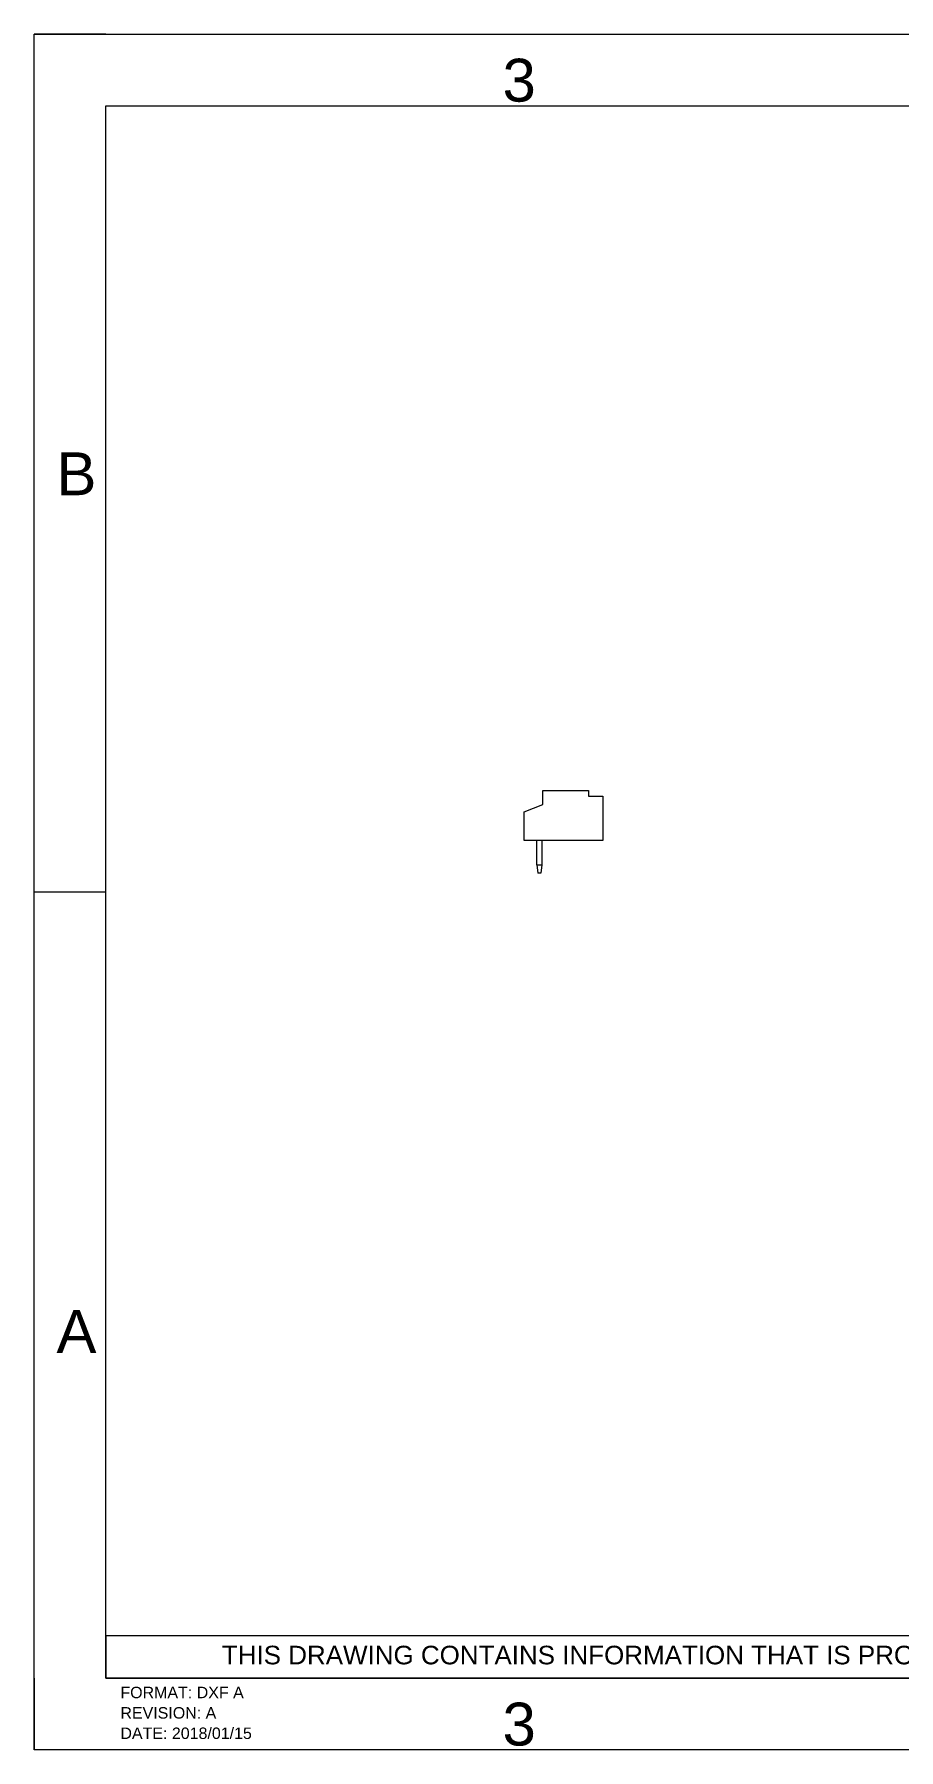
# Model space of a CAD drawing. Header units: millimetres. Extents: x 0 to 180, y 0 to 120.
# Drawn here: x 0 to 60.5, y 0 to 120 of the extents above; entities that cross this region are included whole.
import ezdxf

# ---------------------------------------------------------------- set-up
doc = ezdxf.new("R2010")
doc.units = ezdxf.units.MM
doc.layers.add('1', color=7, linetype='Continuous', true_color=0xffffff)
doc.layers.add('256', color=7, linetype='Continuous', true_color=0xffffff)
doc.styles.add('Arial monospaced for SAP', font='Arial monospaced for SAP')
doc.styles.add('Arial Unicode MS', font='Arial Unicode MS')

# ---------------------------------------------------------------- blocks, each defined once
blk = doc.blocks.new('TabularNote2')
at = {"layer": '256', "color": 7, "linetype": 'Continuous', "lineweight": 13}
for q in [(0, 3), (-170, 0)]:
    blk.add_line((-170, 3), q, dxfattribs=at)
at = {"layer": '256', "color": 7, "linetype": 'Continuous', "lineweight": 18}
for p in [(0, 3), (-170, 0)]:
    blk.add_line(p, (0, 0), dxfattribs=at)
at = {"layer": '1', "color": 7, "linetype": 'Continuous', "lineweight": 13, "insert": (-85, 1.5), "char_height": 1.3, "attachment_point": 5, "line_spacing_factor": 1.069626, "style": 'Arial Unicode MS'}
blk.add_mtext('\\fArial Unicode MS|b0|i0;\\W1.0000;THIS DRAWING CONTAINS INFORMATION THAT IS PROPRIETARY TO MOLEX ELECTRONIC TECHNOLOGIES, LLC AND SHOULD NOT BE USED WITHOUT WRITTEN PERMISSION', dxfattribs=at)

msp = doc.modelspace()

# ---------------------------------------------------------------- linework, layer by layer
at = {"layer": '1', "color": 7, "linetype": 'Continuous', "lineweight": 13}
for p, q in [((34.275323, 65.609545), (35.575323, 66.109545)), ((35.575323, 66.109545), (35.575323, 67.109545)), ((35.575323, 67.109545), (38.775323, 67.109545)), ((38.775323, 67.109545), (38.775323, 66.709545)), ((38.775323, 66.709545), (39.775323, 66.709545)), ((39.775323, 66.709545), (39.775323, 63.609545)), ((34.275323, 63.609545), (34.275323, 65.609545)), ((39.775323, 63.609545), (34.275323, 63.609545)), ((35.150323, 61.909545), (35.150323, 63.609545)), ((35.500323, 63.609545), (35.500323, 61.909545)), ((35.150323, 61.909545), (35.500323, 61.909545)), ((35.150323, 61.909545), (35.225323, 61.309545)), ((35.425323, 61.309545), (35.225323, 61.309545)), ((35.500323, 61.909545), (35.425323, 61.309545))]:
    msp.add_line(p, q, dxfattribs=at)
at = {"layer": '256', "color": 163, "linetype": 'Continuous', "lineweight": 18}
for p, q in [((0, 120), (180, 120)), ((0, 0), (0, 120)), ((0, 115), (0, 120)), ((5, 120), (0, 120)), ((5, 115), (175, 115)), ((5, 5), (5, 115)), ((5, 60), (0, 60)), ((0, 5), (0, 0)), ((175, 5), (5, 5)), ((180, 0), (0, 0)), ((5, 0), (0, 0))]:
    msp.add_line(p, q, dxfattribs=at)

# ---------------------------------------------------------------- block references
at = {"layer": '256', "color": 7, "linetype": 'Continuous', "lineweight": 13}
msp.add_blockref('TabularNote2', (175, 5), dxfattribs=at)

# ---------------------------------------------------------------- texts
at = {"layer": '256', "color": 18, "linetype": 'Continuous', "lineweight": 13, "attachment_point": 7}
for s, insert, char_height, line_spacing_factor, style in [('\\fArial monospaced for SAP|b0|i0;\\W1.0000;3', (32.751497, 115.247962), 3, 1.018261, 'Arial monospaced for SAP'), ('\\fArial monospaced for SAP|b0|i0;\\W1.0000;B', (1.551497, 87.755125), 3, 1.018261, 'Arial monospaced for SAP'), ('\\fArial monospaced for SAP|b0|i0;\\W1.0000;A', (1.551497, 27.755125), 3, 1.018261, 'Arial monospaced for SAP'), ('\\fArial Unicode MS|b0|i0;\\W1.0000;FORMAT: DXF A\\PREVISION: A\\PDATE: 2018/01/15', (6.022497, 0.738184), 0.8, 1.069626, 'Arial Unicode MS'), ('\\fArial monospaced for SAP|b0|i0;\\W1.0000;3', (32.751497, 0.247962), 3, 1.018261, 'Arial monospaced for SAP')]:
    msp.add_mtext(s, dxfattribs=dict(at, insert=insert, char_height=char_height, line_spacing_factor=line_spacing_factor, style=style))

doc.saveas('drawing.dxf')
